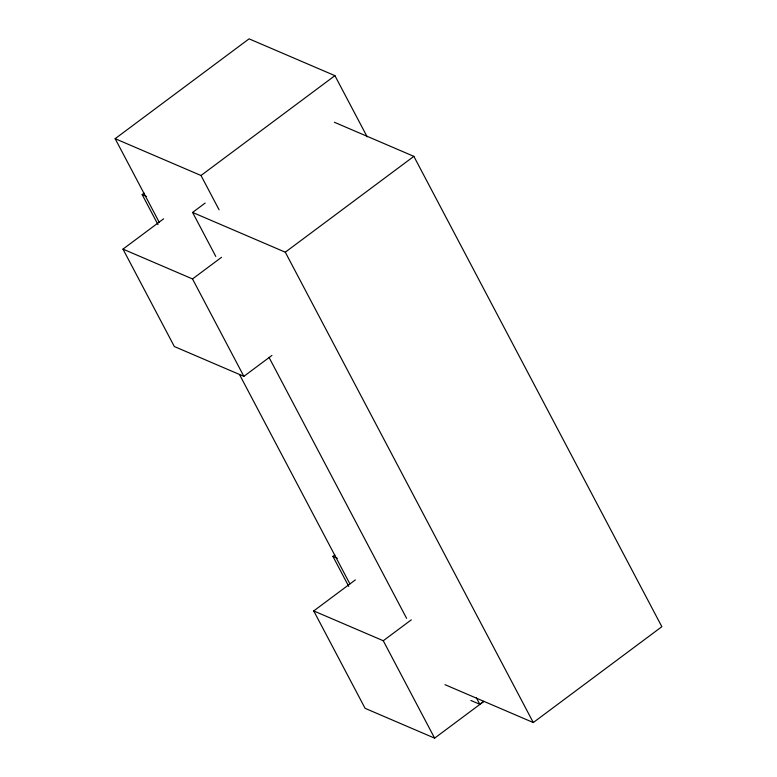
<?xml version="1.0" encoding="UTF-8"?>
<svg xmlns="http://www.w3.org/2000/svg" width="777" height="777" viewBox="0 0 777 777"><rect width="100%" height="100%" fill="white"/><g stroke="black" fill="none" stroke-linecap="round" stroke-linejoin="round"><path stroke-width="1.17" d="M159.266 222.348L115.151 138.685L249.077 38.85L334.916 75.66L367.152 136.801M157.964 224.572L142.162 194.6L144.104 193.152M115.151 138.685L201 175.495L334.916 75.66M271.921 355.439L243.871 376.35L174.339 346.532L122.98 249.116L163.607 218.832M215.802 256.459L192.589 212.432L205.157 203.069M122.98 249.116L192.511 278.943L221.532 257.313M192.589 212.432L285.295 252.195L413.859 156.352L661.849 626.699L533.284 722.542L444.988 684.673M348.727 586.373L332.925 556.4L334.858 554.953M483.954 701.378L434.625 738.15L365.093 708.333L313.733 610.926L355.332 579.914M313.733 610.926L383.265 640.743L411.315 619.832M470.872 700.456L479.797 704.283L483.673 701.388M334.401 122.271L413.859 156.352M142.162 194.6L146.581 196.494M332.925 556.4L337.335 558.294M285.295 252.195L533.284 722.542M201 175.495L219.095 209.819M476.398 697.853L479.797 704.283M269.027 357.401L406.604 618.346M192.511 278.943L243.871 376.35M383.265 640.743L434.625 738.15M239.569 374.65L349.844 583.809"/></g></svg>
